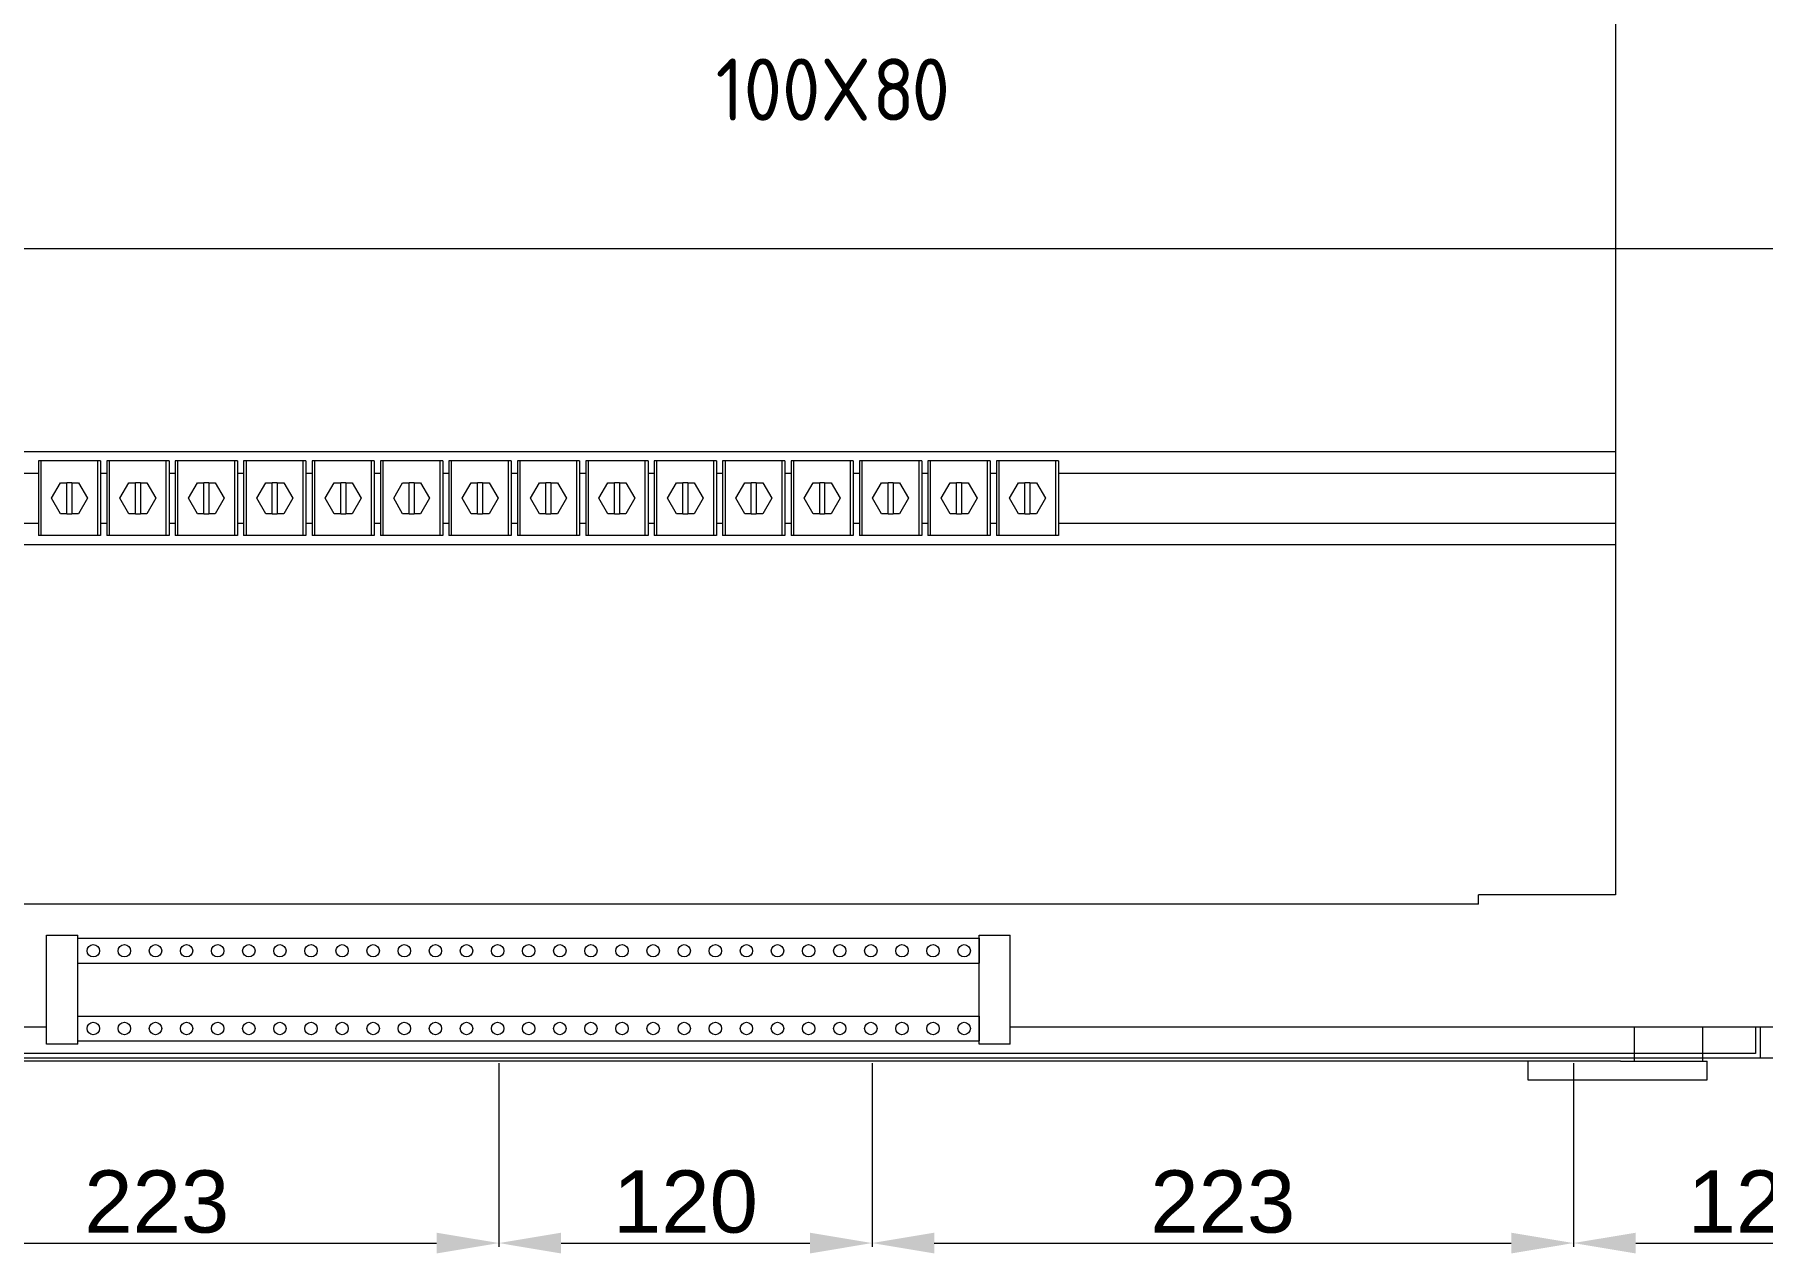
# Model space of a CAD drawing. Header units: millimetres. Extents: x 4962 to 7449, y 754 to 2938.
# Drawn here: x 5307 to 5863, y 754 to 1145 of the extents above; entities that cross this region are included whole.
import ezdxf

# ---------------------------------------------------------------- set-up
doc = ezdxf.new("R2010")
doc.units = ezdxf.units.MM
doc.set_wipeout_variables(frame=1)
doc.layers.add('000-PI-Oprema', color=30, linetype='Continuous', lineweight=5)
for name, color, linetype in [('000-PI-ORMAR', 2, 'Continuous'), ('002-PI-Kabelska kanalica', 150, 'Continuous'), ('004-PI-DIN Šina', 3, 'Continuous')]:
    doc.layers.add(name, color=color, linetype=linetype)
doc.styles.add('PI0', font='isocpeur.ttf', dxfattribs={"width": 0.9})
doc.styles.get("Standard").update_dxf_attribs({"font": 'arial.ttf'})

# ---------------------------------------------------------------- blocks, each defined once
blk = doc.blocks.new('3240252_WCC_14-select__2', base_point=(55.67, 813.89))
at = {"layer": '000-PI-Oprema', "color": 7}
for p, q in [((55.67, 837.89), (55.67, 813.89)), ((56.54, 837.89), (55.67, 837.89)), ((74.8, 837.89), (56.54, 837.89)), ((56.54, 813.89), (56.54, 837.89)), ((75.67, 837.89), (74.8, 837.89)), ((74.8, 813.89), (74.8, 837.89)), ((75.67, 837.89), (75.67, 813.89)), ((59.9, 825.89), (62.79, 830.89)), ((62.79, 830.89), (64.87, 830.89)), ((64.87, 820.89), (64.87, 830.89)), ((66.47, 830.89), (64.87, 830.89)), ((66.47, 830.89), (68.56, 830.89)), ((66.47, 830.89), (66.47, 820.89)), ((68.56, 830.89), (71.45, 825.89)), ((62.79, 820.89), (59.9, 825.89)), ((71.45, 825.89), (68.56, 820.89)), ((64.87, 820.89), (62.79, 820.89)), ((64.87, 820.89), (66.47, 820.89)), ((68.56, 820.89), (66.47, 820.89)), ((56.54, 813.89), (55.67, 813.89)), ((74.8, 813.89), (56.54, 813.89)), ((75.67, 813.89), (74.8, 813.89))]:
    blk.add_line(p, q, dxfattribs=at)
blk = doc.blocks.new('Drfsicht1', base_point=(65.67, 825.89))
at = {"color": 0, "linetype": 'ByBlock', "lineweight": 0}
blk.add_wipeout([(55.67, 837.89), (75.67, 837.89), (75.67, 813.89), (55.67, 813.89)], dxfattribs=at).dxf.layer = '000-PI-Oprema'
at = {"layer": '000-PI-Oprema', "color": 0, "linetype": 'ByBlock', "lineweight": 0}
blk.add_blockref('3240252_WCC_14-select__2', (55.67, 813.89), dxfattribs=at)
blk = doc.blocks.new('Uvodnica_ WCC14')
at = {"layer": '000-PI-Oprema', "color": 7}
blk.add_blockref('Drfsicht1', (0, 0), dxfattribs=at)

msp = doc.modelspace()

# ---------------------------------------------------------------- linework, layer by layer
at = {"layer": '000-PI-ORMAR', "color": 18, "linetype": 'ByBlock', "lineweight": 0, "true_color": 0x000000}
for p, q in [((5815.27, 2758.89), (5815.27, 868.89)), ((5815.27, 868.89), (5771.27, 868.89)), ((5771.27, 865.89), (5771.27, 868.89)), ((5771.27, 865.89), (5160.27, 865.89))]:
    msp.add_line(p, q, dxfattribs=at)
at = {"layer": '000-PI-ORMAR', "color": 0, "linetype": 'ByBlock', "lineweight": 0}
for p, q in [((5069.78, 826.39), (5861.78, 826.39)), ((5821.27, 826.39), (5821.27, 815.39)), ((5843.27, 826.39), (5843.27, 815.39)), ((5860.27, 826.39), (5860.27, 817.89)), ((5861.77, 826.39), (5861.77, 816.39)), ((5861.78, 826.39), (6653.78, 826.39)), ((5843.27, 817.89), (5088.27, 817.89)), ((5860.27, 817.89), (5843.27, 817.89)), ((5843.27, 816.39), (5088.27, 816.39)), ((5816.9, 815.39), (5114.64, 815.39)), ((5456.27, 814.76), (5456.27, 755.67)), ((5456.27, 814.76), (5456.27, 755.67)), ((5576.27, 814.76), (5576.27, 755.67)), ((5576.27, 814.76), (5576.27, 755.67)), ((5787.08, 815.39), (5787.08, 809.39)), ((5801.77, 814.76), (5801.77, 755.67)), ((5801.77, 814.76), (5801.77, 755.67)), ((5816.9, 815.39), (5839.01, 815.39)), ((5839.01, 815.39), (5843.27, 815.39)), ((5861.77, 816.39), (5843.27, 816.39)), ((5843.27, 815.39), (5844.73, 815.39)), ((5844.73, 809.39), (5844.73, 815.39)), ((5880.27, 816.39), (5861.77, 816.39)), ((5787.08, 809.39), (5844.73, 809.39)), ((5256.27, 756.92), (5436.27, 756.92)), ((5476.27, 756.92), (5556.27, 756.92)), ((5596.27, 756.92), (5781.77, 756.92)), ((5821.77, 756.92), (5901.77, 756.92))]:
    msp.add_line(p, q, dxfattribs=at)
at = {"layer": '000-PI-ORMAR', "color": 0, "linetype": 'ByBlock'}
for points in [[(5436.27, 760.25), (5436.27, 753.58), (5456.27, 756.92)], [(5476.27, 760.25), (5476.27, 753.58), (5456.27, 756.92)], [(5556.27, 760.25), (5556.27, 753.58), (5576.27, 756.92)], [(5596.27, 760.25), (5596.27, 753.58), (5576.27, 756.92)], [(5781.77, 760.25), (5781.77, 753.58), (5801.77, 756.92)], [(5821.77, 760.25), (5821.77, 753.58), (5801.77, 756.92)]]:
    msp.add_solid(points, dxfattribs=at)
at = {"layer": '002-PI-Kabelska kanalica', "color": 0, "linetype": 'ByBlock', "lineweight": 0}
msp.add_line((5236.27, 1076.59), (7399.27, 1076.59), dxfattribs=at)
at = {"layer": '004-PI-DIN Šina', "color": 0, "linetype": 'ByBlock', "lineweight": 0, "ltscale": 0.25}
for p, q in [((5116.27, 1011.35), (5815.27, 1011.35)), ((5815.27, 1011.35), (5815.27, 981.35)), ((5815.27, 1004.35), (5116.27, 1004.35)), ((5116.27, 988.35), (5815.27, 988.35)), ((5815.27, 981.35), (5116.27, 981.35))]:
    msp.add_line(p, q, dxfattribs=at)

# ---------------------------------------------------------------- texts
at = {"color": 0, "style": 'PI0', "width": 0.9}
for s, p in [('100X', (5525.97, 1117.72)), ('8', (5576.37, 1117.72)), ('0', (5588.97, 1117.72))]:
    msp.add_text(s, height=20, dxfattribs=at).set_placement(p)
at = {"layer": '000-PI-ORMAR', "color": 0, "linetype": 'ByBlock', "lineweight": 0, "char_height": 20, "attachment_point": 5}
for s, insert in [('223', (5346.27, 770.14)), ('120', (5516.27, 770.13)), ('223', (5689.02, 770.14)), ('120', (5861.77, 770.13))]:
    msp.add_mtext(s, dxfattribs=dict(at, insert=insert))

# ---------------------------------------------------------------- next in the draw order: block references
msp.add_blockref('Uvodnica_ WCC14', (5318.22, 996.35))

# ---------------------------------------------------------------- next in the draw order: wipeouts: each hides what was drawn before it
at = {"color": 0, "linetype": 'ByBlock', "lineweight": 0}
msp.add_wipeout([(5310.87, 820.88), (5310.87, 855.88), (5320.87, 855.88), (5320.87, 854.88), (5610.67, 854.88), (5610.67, 855.88), (5620.67, 855.88), (5620.67, 820.88), (5610.67, 820.88), (5610.67, 821.88), (5320.87, 821.88), (5320.87, 820.88)], dxfattribs=at)

# ---------------------------------------------------------------- next in the draw order: linework, layer by layer
at = {"color": 0, "linetype": 'ByBlock', "lineweight": 0, "ltscale": 0.25}
for p, q in [((5310.87, 820.88), (5310.87, 855.88)), ((5310.87, 855.88), (5320.87, 855.88)), ((5320.87, 820.88), (5320.87, 855.88)), ((5610.67, 820.88), (5610.67, 855.88)), ((5610.67, 855.88), (5620.67, 855.88)), ((5620.67, 820.88), (5620.67, 855.88)), ((5320.87, 846.88), (5320.87, 854.88)), ((5320.87, 854.88), (5610.67, 854.88)), ((5610.67, 854.88), (5610.67, 846.88)), ((5320.87, 846.88), (5610.67, 846.88)), ((5610.67, 833.38), (5610.67, 843.38)), ((5320.87, 821.88), (5320.87, 829.88)), ((5320.87, 829.88), (5610.67, 829.88)), ((5610.67, 829.88), (5610.67, 821.88)), ((5320.87, 820.88), (5310.87, 820.88)), ((5320.87, 821.88), (5610.67, 821.88)), ((5620.67, 820.88), (5610.67, 820.88))]:
    msp.add_line(p, q, dxfattribs=at)
for centre in [(5325.87, 850.88), (5335.87, 850.88), (5345.87, 850.88), (5355.87, 850.88), (5365.87, 850.88), (5375.87, 850.88), (5385.87, 850.88), (5395.87, 850.88), (5405.87, 850.88), (5415.87, 850.88), (5425.87, 850.88), (5435.87, 850.88), (5445.87, 850.88), (5455.87, 850.88), (5465.87, 850.88), (5475.87, 850.88), (5485.87, 850.88), (5495.87, 850.88), (5505.87, 850.88), (5515.87, 850.88), (5525.87, 850.88), (5535.87, 850.88), (5545.87, 850.88), (5555.87, 850.88), (5565.87, 850.88), (5575.87, 850.88), (5585.87, 850.88), (5595.87, 850.88), (5605.87, 850.88), (5325.87, 825.88), (5335.87, 825.88), (5345.87, 825.88), (5355.87, 825.88), (5365.87, 825.88), (5375.87, 825.88), (5385.87, 825.88), (5395.87, 825.88), (5405.87, 825.88), (5415.87, 825.88), (5425.87, 825.88), (5435.87, 825.88), (5445.87, 825.88), (5455.87, 825.88), (5465.87, 825.88), (5475.87, 825.88), (5485.87, 825.88), (5495.87, 825.88), (5505.87, 825.88), (5515.87, 825.88), (5525.87, 825.88), (5535.87, 825.88), (5545.87, 825.88), (5555.87, 825.88), (5565.87, 825.88), (5575.87, 825.88), (5585.87, 825.88), (5595.87, 825.88), (5605.87, 825.88)]:
    msp.add_circle(centre, 2, dxfattribs=at)

# ---------------------------------------------------------------- next in the draw order: block references
msp.add_blockref('Uvodnica_ WCC14', (5340.22, 996.35))

# ---------------------------------------------------------------- next in the draw order: block references
msp.add_blockref('Uvodnica_ WCC14', (5362.22, 996.35))

# ---------------------------------------------------------------- next in the draw order: block references
msp.add_blockref('Uvodnica_ WCC14', (5384.22, 996.35))

# ---------------------------------------------------------------- next in the draw order: block references
msp.add_blockref('Uvodnica_ WCC14', (5406.22, 996.35))

# ---------------------------------------------------------------- next in the draw order: block references
msp.add_blockref('Uvodnica_ WCC14', (5428.22, 996.35))

# ---------------------------------------------------------------- next in the draw order: block references
msp.add_blockref('Uvodnica_ WCC14', (5450.22, 996.35))

# ---------------------------------------------------------------- next in the draw order: block references
msp.add_blockref('Uvodnica_ WCC14', (5472.22, 996.35))

# ---------------------------------------------------------------- next in the draw order: block references
msp.add_blockref('Uvodnica_ WCC14', (5494.22, 996.35))

# ---------------------------------------------------------------- next in the draw order: block references
msp.add_blockref('Uvodnica_ WCC14', (5516.22, 996.35))

# ---------------------------------------------------------------- next in the draw order: block references
msp.add_blockref('Uvodnica_ WCC14', (5538.22, 996.35))

# ---------------------------------------------------------------- next in the draw order: block references
msp.add_blockref('Uvodnica_ WCC14', (5560.22, 996.35))

# ---------------------------------------------------------------- next in the draw order: block references
msp.add_blockref('Uvodnica_ WCC14', (5582.22, 996.35))

# ---------------------------------------------------------------- next in the draw order: block references
msp.add_blockref('Uvodnica_ WCC14', (5604.22, 996.35))

# ---------------------------------------------------------------- next in the draw order: block references
msp.add_blockref('Uvodnica_ WCC14', (5626.22, 996.35))

doc.saveas('drawing.dxf')
